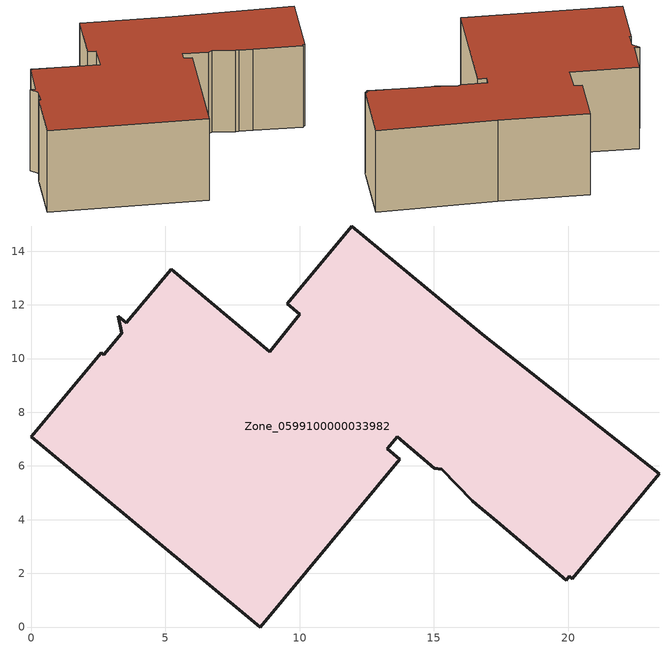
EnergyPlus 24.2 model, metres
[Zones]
Zone_0599100000033982
 floor ground (C_G): 15.02,5.91 13.63,7.09 13.26,6.64 13.73,6.25 8.54,0 0,7.09 2.62,10.22 2.71,10.15 3.37,10.94 3.24,11.58 3.54,11.33 5.21,13.33 8.89,10.25 10,11.66 9.54,12.05 11.95,14.94 16.8,10.9 23.4,5.7 20.16,1.79 20.04,1.88 19.93,1.74 17.35,3.93 16.59,4.58 16.43,4.71 15.29,5.88 z0
 wall outside (C_F): 16.8,10.9 11.95,14.94 9.54,12.05 10,11.66 8.89,10.25 5.21,13.33 3.54,11.33 3.24,11.58 3.37,10.94 2.71,10.15 2.62,10.22 0,7.09 8.54,0 13.73,6.25 13.26,6.64 13.63,7.09 15.02,5.91 15.29,5.88 16.43,4.71 16.59,4.58 17.35,3.93 19.93,1.74 20.04,1.88 20.16,1.79 23.4,5.7 16.8,10.9 z0:6.43
 roof outside (C_R): 3.24,11.58 3.37,10.94 2.71,10.15 2.62,10.22 0,7.09 8.54,0 13.73,6.25 13.26,6.64 13.63,7.09 15.02,5.91 15.29,5.88 16.43,4.71 16.59,4.58 17.35,3.93 19.93,1.74 20.04,1.88 20.16,1.79 23.4,5.7 16.8,10.9 11.95,14.94 9.54,12.05 10,11.66 8.89,10.25 5.21,13.33 3.54,11.33 z6.43
[BUILDING]
Pand.0599100000033982: North Axis=0; Terrain=City; Loads Convergence Tolerance Value=0.04; Temperature Convergence Tolerance Value=0.4; Solar Distribution=FullExterior; Maximum Number of Warmup Days=25; Minimum Number of Warmup Days=1
[Site:Location]
Rotterdam.The.Hague.AP_ZH_NLD Design_Conditions: Latitude=51.96; Longitude=4.45; Time Zone=1; Elevation=-4.5
[SITE:GROUNDTEMPERATURE:BUILDINGSURFACE]
18, 18, 18, 18, 18, 18, 18, 18, 18, 18, 18, 18
[MATERIAL] Thermal Absorptance=0.9; Solar Absorptance=0.7; Visible Absorptance=0.7
Name | Roughness | Thickness | Conductivity | Density | Specific Heat
G.D.1975-1991 | MediumSmooth | 0.15 | 0.288461 | 540 | 1210
F.D.1975-1991 | Rough | 0.3 | 0.230769 | 1920 | 840
R.D.1975-1991 | MediumRough | 0.2 | 0.153846 | 1500 | 1000
[CONSTRUCTION]
C_G: G.D.1975-1991
C_F: F.D.1975-1991
C_R: R.D.1975-1991
[ZONE]
Zone_0599100000033982: Type=1; Multiplier=1; Ceiling Height=Autocalculate; Volume=Autocalculate; Floor Area=autocalculate; Part of Total Floor Area=Yes
[ZONEINFILTRATION:DESIGNFLOWRATE]
Infil_Zone_0599100000033982: Zone or ZoneList or Space or SpaceList=Zone_0599100000033982; Schedule=AlwaysOn; Design Flow Rate Calculation Method=Flow/Area; Flow Rate per Floor Area=0.0042; Constant Term Coefficient=1; Temperature Term Coefficient=0; Velocity Term Coefficient=0; Velocity Squared Term Coefficient=0
[HVACTEMPLATE:ZONE:IDEALLOADSAIRSYSTEM]
Zone_0599100000033982: Maximum Heating Supply Air Temperature=50; Minimum Cooling Supply Air Temperature=13; Maximum Heating Supply Air Humidity Ratio=0.0156; Minimum Cooling Supply Air Humidity Ratio=0.0077; Heating Limit=NoLimit; Cooling Limit=NoLimit; Dehumidification Control Type=ConstantSensibleHeatRatio; Cooling Sensible Heat Ratio=0.7; Dehumidification Setpoint=60; Humidification Control Type=None; Humidification Setpoint=30; Outdoor Air Method=None; Outdoor Air Flow Rate per Person=0.00944; Outdoor Air Flow Rate per Zone Floor Area=0; Outdoor Air Flow Rate per Zone=0; Demand Controlled Ventilation Type=None; Outdoor Air Economizer Type=NoEconomizer; Heat Recovery Type=None; Sensible Heat Recovery Effectiveness=0.7; Latent Heat Recovery Effectiveness=0.65
[ZONECONTROL:THERMOSTAT]
ThermostatControl_Zone_0599100000033982: Zone or ZoneList=Zone_0599100000033982; Control Type Schedule=DualSetpointControlType; Control 1=Thermostat_Zone_0599100000033982; Temperature Difference Between Cutout And Setpoint=0
[THERMOSTATSETPOINT:DUALSETPOINT]
Thermostat_Zone_0599100000033982: Heating Setpoint Temperature Schedule=HeatingSetpoint_Zone_0599100000033982; Cooling Setpoint Temperature Schedule=CoolingSetpoint_Zone_0599100000033982
[SCHEDULE:COMPACT]
HeatingSetpoint_Zone_0599100000033982: Through: 12/31, For: AllDays, Until: 24:00, 21
CoolingSetpoint_Zone_0599100000033982: Through: 12/31, For: AllDays, Until: 24:00, 24
DualSetpointControlType: Through: 12/31, For: AllDays, Until: 24:00, 4
AlwaysOn: Through: 12/31, For: AllDays, Until: 24:00, 1
